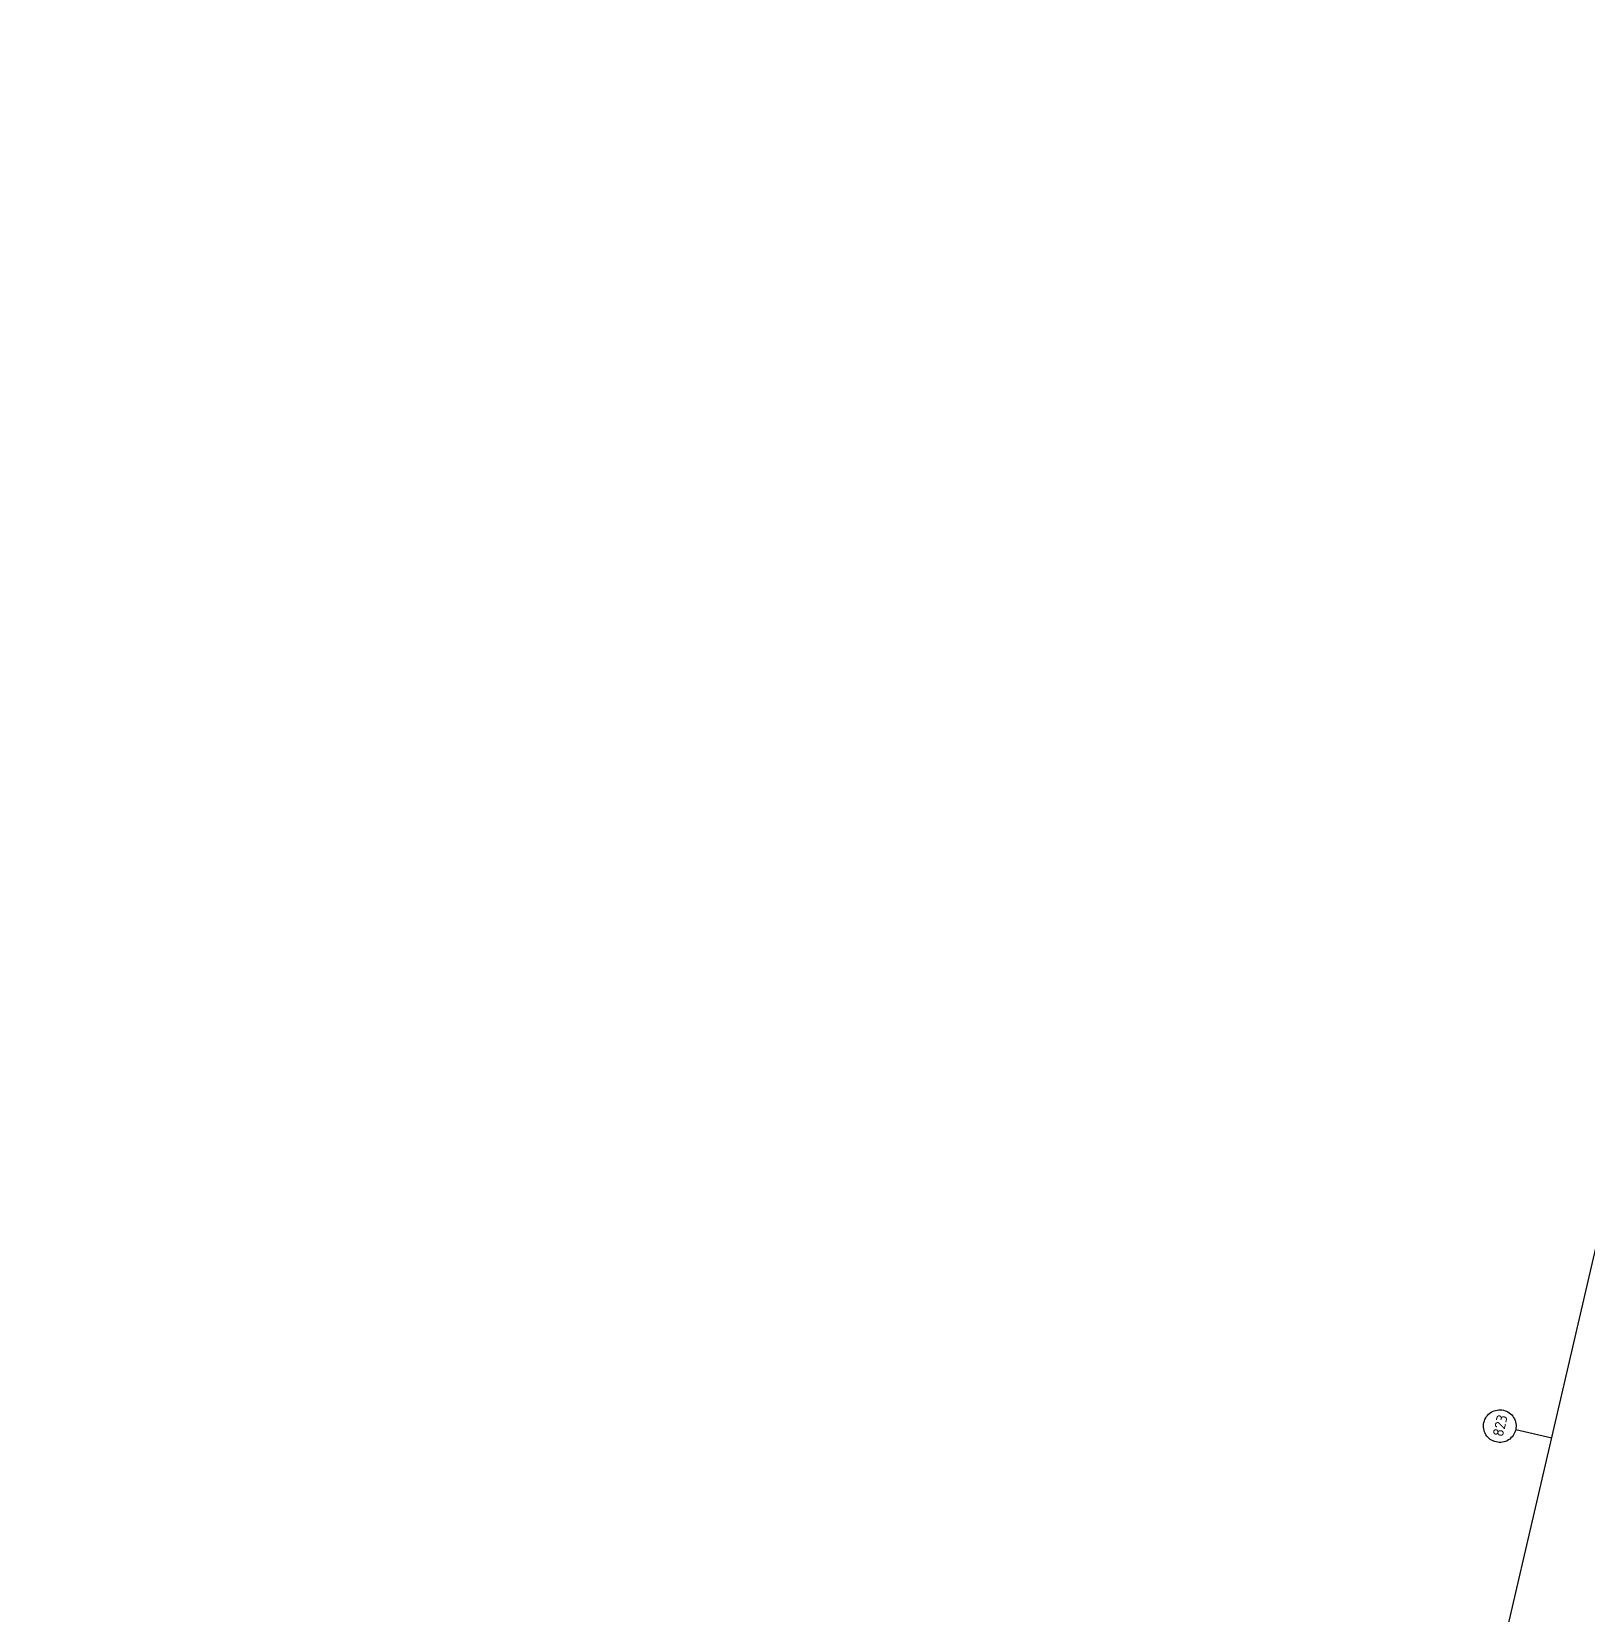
# Model space of a CAD drawing. Header units: metres. Extents: x 3897055 to 3898291, y -5462367 to -5461157.
# Drawn here: x 3897483.5 to 3897746, y -5461424.4 to -5461157.4 of the extents above; entities that cross this region are included whole.
import ezdxf
from ezdxf.enums import TextEntityAlignment as Align

# ---------------------------------------------------------------- set-up
doc = ezdxf.new("R2010")
doc.units = ezdxf.units.M
doc.layers.get('0').update_dxf_attribs({"color": 211})
for name, color, linetype, true_color in [('JBTOB_KO_SPO', 2, 'Continuous', 0xffff00), ('JBTSI__INFO', 4, 'Continuous', 0x00ffff), ('JBTSI__NAVN', 2, 'Continuous', 0xffff00)]:
    doc.layers.add(name, color=color, linetype=linetype, true_color=true_color)
doc.layers.add('JBTSI_SA_SPF', color=2, linetype='Continuous')
doc.layers.add('RC_SYMBOLFRAMES', color=7, linetype='Continuous')
doc.styles.add('ISO', font='iso3098.shx')

# ---------------------------------------------------------------- blocks, each defined once
blk = doc.blocks.new('NO-BN-2D-JBTFE-SECTION-SYMBOL')
at = {"color": 0, "linetype": 'ByBlock', "lineweight": -2, "transparency": 16777216, "style": 'ISO'}
blk.add_attdef('X_001', (-0.63, -0.9), '', height=1.8, dxfattribs=at)
blk = doc.blocks.new('*Z51')
at = {"layer": 'RC_SYMBOLFRAMES', "color": 0, "linetype": 'Continuous', "transparency": 16777216}
blk.add_lwpolyline([(-0.01, 2.75, -0.414214), (2.74, 0), (2.74, 0, -0.414214), (-0.01, -2.75, -0.414214), (-2.76, 0), (-2.76, 0, -0.414214), (-0.01, 2.75)], format="xyb", close=True, dxfattribs=at)
blk.add_lwpolyline([(0, -9), (-0.01, -2.75)], dxfattribs=at)
at = {"color": 0, "linetype": 'ByBlock', "lineweight": -2, "transparency": 16777216}
ref = blk.add_blockref('NO-BN-2D-JBTFE-SECTION-SYMBOL', (0, 0), dxfattribs=at)
ref.add_attrib('X_001', '823', (-1.76, -0.93), dxfattribs={"color": 0, "linetype": 'ByBlock', "lineweight": -2, "transparency": 16777216, "height": 1.8, "rotation": 360, "style": 'ISO'})
at = {"layer": 'JBTSI__INFO', "color": 0, "linetype": 'ByBlock', "lineweight": -2, "transparency": 16777216, "style": 'ISO'}
blk.add_attdef('OBJEKTINFO', text='', height=0.9, rotation=270, dxfattribs=at).set_placement((-1.4, 30), align=Align.MIDDLE_CENTER)
at = {"layer": 'JBTSI__NAVN', "color": 0, "linetype": 'ByBlock', "lineweight": -2, "transparency": 16777216, "style": 'ISO', "oblique": 15}
blk.add_attdef('OBJEKTNAVN', text='', height=1.25, rotation=270, dxfattribs=at).set_placement((1.4, 30), align=Align.MIDDLE_CENTER)

msp = doc.modelspace()

# ---------------------------------------------------------------- linework, layer by layer
at = {"layer": 'JBTOB_KO_SPO', "flags": 128}
msp.add_lwpolyline([(3897483.52, -5462354.19), (3897483.72, -5462353.79, 0.000161), (3897487.66, -5462345.98, 0.000483), (3897491.6, -5462338.16, 0.000804), (3897495.51, -5462330.33, 0.001126), (3897499.39, -5462322.49, 0.001448), (3897503.23, -5462314.63, 0.001769), (3897507.02, -5462306.75, 0.002091), (3897510.75, -5462298.83, 0.002413), (3897514.41, -5462290.88, 0.039252), (3897559.86, -5462165.62, 0.002413), (3897562.14, -5462157.17, 0.002091), (3897564.36, -5462148.71, 0.001769), (3897566.5, -5462140.23, 0.001448), (3897568.6, -5462131.73, 0.001126), (3897570.64, -5462123.22, 0.000804), (3897572.66, -5462114.71, 0.000483), (3897574.65, -5462106.19, 0.000161), (3897576.64, -5462097.67), (3897795.18, -5461157.42)], format="xyb", dxfattribs=at)

# ---------------------------------------------------------------- block references
at = {"layer": 'JBTSI_SA_SPF', "rotation": 76.91520781390071}
msp.add_blockref('*Z51', (3897731.26, -5461392.64, 16.64), dxfattribs=at)

doc.saveas('drawing.dxf')
